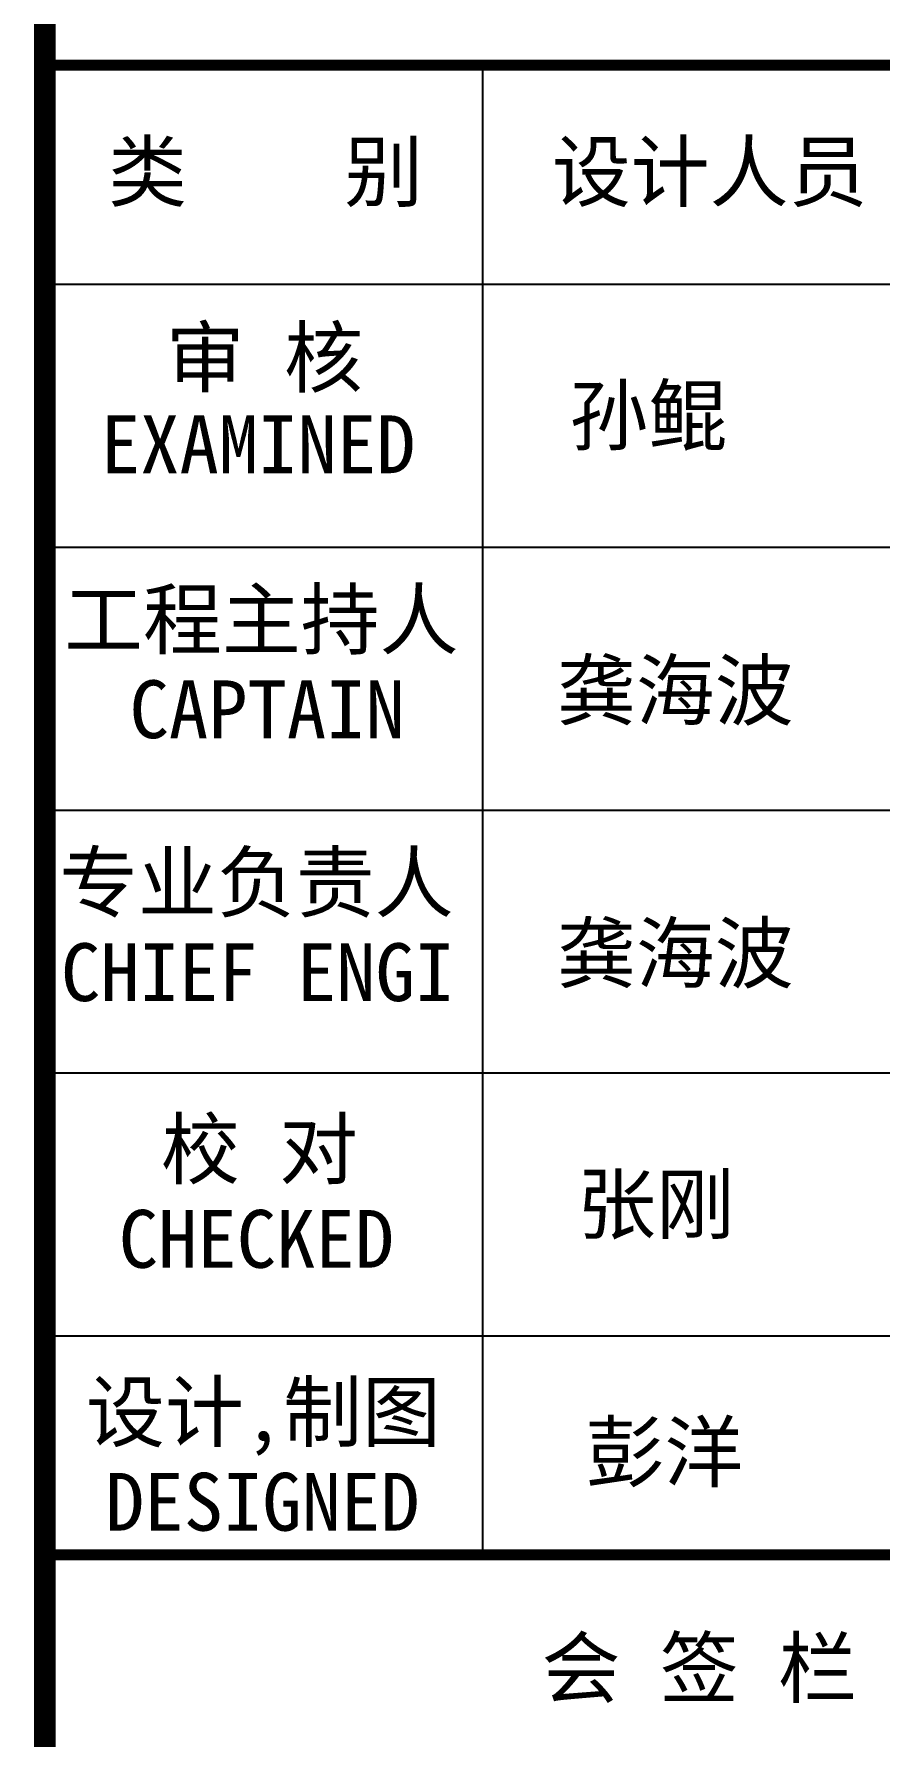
# Model space of a CAD drawing. Extents: x 19118 to 566552, y -1188739 to 92943.
# Drawn here: x 224874 to 230644, y -826316 to -814703 of the extents above; entities that cross this region are included whole.
import ezdxf

# ---------------------------------------------------------------- set-up
doc = ezdxf.new("R2010")
doc.units = 0
doc.header["$LTSCALE"] = 1000
doc.header["$MEASUREMENT"] = 0
doc.layers.add('图框', color=4, linetype='CONTINUOUS')
doc.styles.add('STYLE-黑体', font='simhei.ttf')

msp = doc.modelspace()

# ---------------------------------------------------------------- linework, layer by layer
at = {"layer": '图框', "color": 0}
for p, q in [((224947.8, -816409.23), (233961.65, -816409.23)), ((224947.8, -816409.23), (233961.65, -816409.23)), ((224947.8, -818202.03), (233961.65, -818202.03)), ((224947.8, -819994.83), (233961.65, -819994.83)), ((224947.8, -821787.63), (233961.65, -821787.63)), ((224947.8, -823580.43), (233961.65, -823580.43))]:
    msp.add_line(p, q, dxfattribs=at)
at = {"layer": '图框', "color": 4, "const_width": 147.89}
msp.add_lwpolyline([(224947.8, -801788.06), (233961.65, -801788.06), (233961.65, -887888.06), (224947.8, -887888.06)], close=True, dxfattribs=at)
at = {"layer": '图框', "color": 0, "const_width": 75}
msp.add_lwpolyline([(224947.8, -814915.23), (233961.65, -814915.23), (233961.65, -830154.03), (224947.8, -830154.03)], close=True, dxfattribs=at)
at = {"layer": '图框', "color": 0}
for points in [[(227935.8, -816409.23), (227935.8, -814915.23)], [(227935.8, -825074.43), (227935.8, -816409.23)]]:
    msp.add_lwpolyline(points, dxfattribs=at)
at = {"layer": '图框', "color": 0, "const_width": 75}
msp.add_lwpolyline([(224947.8, -825074.43), (233961.65, -825074.43)], dxfattribs=at)

# ---------------------------------------------------------------- texts
at = {"layer": '图框', "color": 0, "style": 'STYLE-黑体'}
for s, p in [('类    别 ', (225378.67, -815837.98)), ('设计人员', (228406.5, -815837.98)), ('审 核', (225772.82, -817105.06)), ('EXAMINED ', (225329.31, -817697.4)), ('工程主持人', (225078.87, -818891.92)), ('CAPTAIN', (225525.08, -819504.48)), ('专业负责人', (225045.33, -820684.72)), ('CHIEF ENGI', (225056.91, -821297.28)), ('校 对', (225739.29, -822503.7)), ('CHECKED  ', (225451.5, -823116.26)), ('设计,制图', (225228.91, -824296.5)), ('DESIGNED ', (225357.88, -824909.06)), ('会 签 栏', (228336.07, -826041.98))]:
    msp.add_text(s, height=394.416, dxfattribs=at).set_placement(p)
at = {"layer": '图框', "color": 4, "style": 'STYLE-黑体'}
for s, p in [('孙鲲', (228525.54, -817500.73)), ('龚海波', (228441.15, -819375.48)), ('龚海波', (228441.15, -821168.28)), ('张刚', (228577.52, -822879.13)), ('彭洋', (228635.06, -824570.05))]:
    msp.add_text(s, height=394.416, dxfattribs=at).set_placement(p)

doc.saveas('drawing.dxf')
